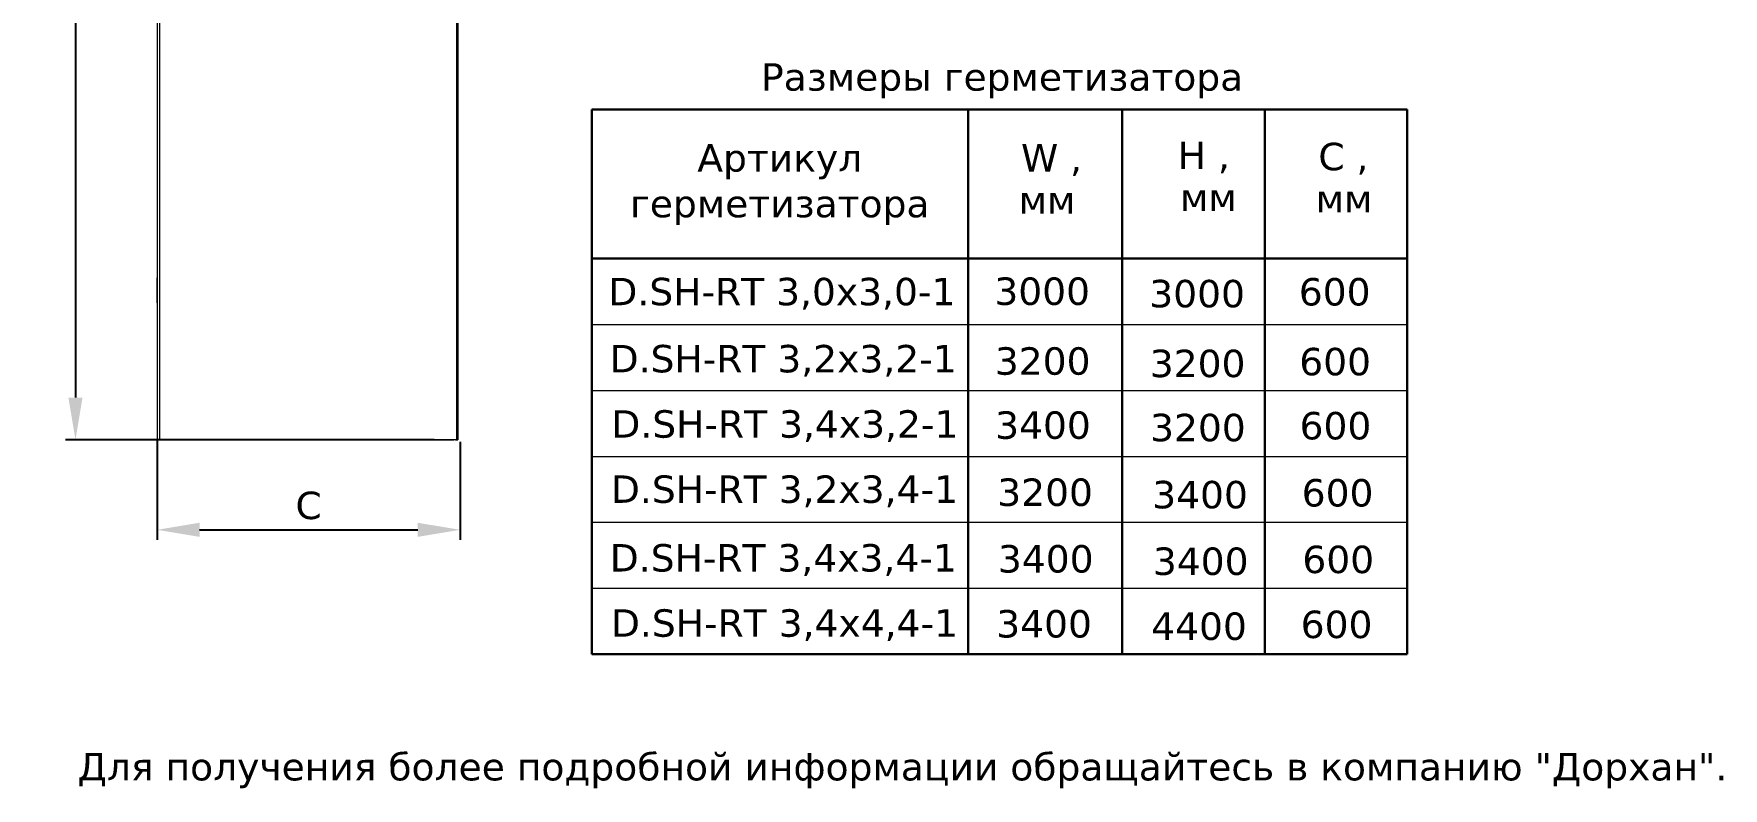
# Model space of a CAD drawing. Header units: millimetres. Extents: x 28932 to 35892, y -771 to 3945.
# Drawn here: x 32503 to 35892, y 115 to 1629 of the extents above; entities that cross this region are included whole.
import ezdxf

# ---------------------------------------------------------------- set-up
doc = ezdxf.new("R2010")
doc.units = ezdxf.units.MM
doc.linetypes.add('K5LT_BASIC', pattern=[0])
doc.layers.add('Системный слой', color=7, linetype='Continuous')
doc.styles.get("Standard").update_dxf_attribs({"font": 'verdana.TTF'})
doc.dimstyles.new('ISO-25', dxfattribs={"dimtxt": 80, "dimasz": 85, "dimexe": 20, "dimexo": 0, "dimgap": 20, "dimtad": 1, "dimtxsty": 'Standard', "dimcen": 2.5, "dimadec": 0, "dimazin": 0, "dimtfac": 1, "dimtmove": 0, "dimatfit": 3, "dimfxl": 1, "dimarcsym": 0})

# ---------------------------------------------------------------- blocks, each defined once
blk = doc.blocks.new('*D46')
at = {"color": 0, "lineweight": -2}
for p, q in [((32757.1, 3812.6), (32566.2, 3812.6)), ((32586.2, 3727.6), (32586.2, 899.1)), ((33306.1, 814.1), (32566.2, 814.1))]:
    blk.add_line(p, q, dxfattribs=at)
at = {"color": 0}
for points in [[(32600.3, 3727.6), (32572, 3727.6), (32586.2, 3812.6)], [(32572, 899.1), (32600.3, 899.1), (32586.2, 814.1)]]:
    blk.add_solid(points, dxfattribs=at)
at = {"layer": 'Defpoints', "color": 0}
for p in [(32757.1, 3812.6), (32586.2, 814.1), (33306.1, 814.1)]:
    blk.add_point(p, dxfattribs=at)
at = {"color": 0, "ltscale": 100, "insert": (32538.7, 2313.3), "char_height": 55, "attachment_point": 5, "rotation": 90}
blk.add_mtext('H', dxfattribs=at)
blk = doc.blocks.new('*D49')
at = {"color": 0, "lineweight": -2}
for p, q in [((32750.1, 814.1), (32750.1, 613.7)), ((33357.9, 810.3), (33357.9, 613.7)), ((32835.1, 633.7), (33272.9, 633.7))]:
    blk.add_line(p, q, dxfattribs=at)
at = {"color": 0}
for points in [[(32835.1, 647.8), (32835.1, 619.5), (32750.1, 633.7)], [(33272.9, 647.8), (33272.9, 619.5), (33357.9, 633.7)]]:
    blk.add_solid(points, dxfattribs=at)
at = {"layer": 'Defpoints', "color": 0}
for p in [(32750.1, 814.1), (33357.9, 810.3), (33357.9, 633.7)]:
    blk.add_point(p, dxfattribs=at)
at = {"color": 0, "insert": (33054, 682.2), "char_height": 55, "attachment_point": 5}
blk.add_mtext('C', dxfattribs=at)

msp = doc.modelspace()

# ---------------------------------------------------------------- linework, layer by layer
at = {"lineweight": 30, "ltscale": 15}
for p, q in [((33621.995, 1477.275), (35258.258, 1477.275)), ((33621.995, 1477.275), (33621.995, 384.136)), ((34377.582, 1477.275), (34377.582, 384.136)), ((34686.334, 1477.275), (34686.334, 384.136)), ((34972.296, 1477.275), (34972.296, 384.136)), ((35258.258, 1477.275), (35258.258, 384.136)), ((33621.995, 1177.936), (35258.258, 1177.936)), ((33621.995, 384.136), (35258.258, 384.136))]:
    msp.add_line(p, q, dxfattribs=at)
at = {"lineweight": 9, "ltscale": 15}
for p, q in [((33621.995, 1045.636), (35258.258, 1045.636)), ((33621.995, 913.336), (35258.258, 913.336)), ((33621.995, 781.036), (35258.258, 781.036)), ((33621.995, 648.736), (35258.258, 648.736)), ((33621.995, 516.436), (35258.258, 516.436))]:
    msp.add_line(p, q, dxfattribs=at)
at = {"layer": 'Системный слой', "color": 5, "linetype": 'K5LT_BASIC', "lineweight": 20, "true_color": 0x0000ff}
for p, q in [((32754.578, 3803.543), (32754.578, 814.073)), ((33350.478, 3803.269), (33350.48, 814.07)), ((32750.078, 3765.073), (32750.08, 814.073)), ((33353.428, 814.07), (33353.428, 3769.07)), ((33353.373, 3565.554), (33353.375, 814.07)), ((33353.427, 3565.568), (33353.428, 814.07)), ((32750.08, 1089.073), (32750.08, 1139.073)), ((32753.58, 814.073), (32750.08, 814.073)), ((32754.77, 814.073), (32753.58, 814.073)), ((32757.08, 814.073), (32754.77, 814.073)), ((33343.08, 814.074), (32755.08, 814.073)), ((33301.08, 814.074), (33301.08, 814.07)), ((33302.08, 814.07), (33301.08, 814.07)), ((33301.08, 814.07), (33302.08, 814.07)), ((33301.08, 814.07), (33301.08, 814.07)), ((33317.78, 814.07), (33302.08, 814.07)), ((33302.08, 814.07), (33317.78, 814.07)), ((33317.78, 814.074), (33317.78, 814.07)), ((33318.08, 814.07), (33317.78, 814.07)), ((33317.78, 814.07), (33318.08, 814.07)), ((33317.78, 814.07), (33317.78, 814.07)), ((33318.08, 814.074), (33318.08, 814.07)), ((33318.38, 814.07), (33318.08, 814.07)), ((33318.08, 814.07), (33318.38, 814.07)), ((33318.08, 814.07), (33318.08, 814.07)), ((33318.38, 814.074), (33318.38, 814.07)), ((33318.38, 814.07), (33343.08, 814.07)), ((33336.48, 814.07), (33318.38, 814.07)), ((33318.38, 814.07), (33318.38, 814.07)), ((33336.48, 814.074), (33336.48, 814.07)), ((33339.98, 814.07), (33336.48, 814.07)), ((33341.48, 814.07), (33339.98, 814.07)), ((33341.48, 814.074), (33341.48, 814.07)), ((33345.48, 814.07), (33341.48, 814.07)), ((33345.48, 814.074), (33343.08, 814.074)), ((33343.08, 814.07), (33345.08, 814.07)), ((33345.08, 814.07), (33345.48, 814.07)), ((33345.08, 814.07), (33345.08, 814.07)), ((33346.98, 814.07), (33345.48, 814.07)), ((33345.58, 814.07), (33345.48, 814.07)), ((33345.48, 814.07), (33345.48, 814.07)), ((33348.58, 814.07), (33345.58, 814.07)), ((33345.58, 814.07), (33345.58, 814.07)), ((33350.48, 814.07), (33346.98, 814.07)), ((33348.68, 814.07), (33348.58, 814.07)), ((33348.58, 814.07), (33348.58, 814.07)), ((33348.68, 814.07), (33352.164, 814.07)), ((33348.68, 814.07), (33348.68, 814.07)), ((33350.934, 814.07), (33350.48, 814.07)), ((33353.356, 814.07), (33350.934, 814.07)), ((33352.164, 814.07), (33353.423, 814.07)), ((33352.164, 814.07), (33352.164, 814.07)), ((33353.375, 814.07), (33353.356, 814.07)), ((33353.428, 814.07), (33353.375, 814.07)), ((33353.423, 814.07), (33353.428, 814.07))]:
    msp.add_line(p, q, dxfattribs=at)

# ---------------------------------------------------------------- texts
at = {"ltscale": 15}
for s, p in [('W ,', (34483.327, 1352.606)), ('H ,', (34797.744, 1357.822)), ('С ,', (35079.83, 1355.214)), ('мм', (34478.6, 1268.255)), ('мм', (34802.298, 1273.471)), ('мм', (35074.478, 1270.863)), ('3000', (34740.694, 1080.158)), ('600', (35040.661, 1083.837)), ('3200', (34741.673, 940.089)), ('600', (35041.64, 943.769)), ('3200', (34742.278, 811.455)), ('600', (35042.245, 815.134)), ('3400', (34746.527, 676.811)), ('600', (35046.495, 680.49)), ('3400', (34747.863, 543.176)), ('600', (35047.83, 546.855)), ('4400', (34744.51, 412.804)), ('600', (35044.477, 416.483))]:
    msp.add_text(s, height=55, dxfattribs=at).set_placement(p)
at = {"ltscale": 15, "char_height": 55, "width": 3210.71304, "attachment_point": 5}
for s, insert in [('Размеры герметизатора', (34445.47, 1534.569)), ('Артикул \\Pгерметизатора', (33999.318, 1326.302)), ('D.SH-RT 3,0x3,0-1', (34003.636, 1107.383)), ('3000', (34525.817, 1111.957)), ('D.SH-RT 3,2x3,2-1', (34006.113, 972.727)), ('3200', (34526.796, 971.888)), ('D.SH-RT 3,4x3,2-1', (34009.551, 841.703)), ('3400', (34527.4, 843.254)), ('D.SH-RT 3,2x3,4-1', (34008.759, 710.893)), ('3200', (34531.65, 708.61)), ('D.SH-RT 3,4x3,4-1', (34006.43, 573.099)), ('3400', (34532.985, 574.975)), ('D.SH-RT 3,4x4,4-1', (34008.759, 442.289)), ('3400', (34529.632, 444.603)), ('\\pxql; Для получения более подробной информации обращайтесь в компанию "Дорхан".', (34171.731, 150.527))]:
    msp.add_mtext(s, dxfattribs=dict(at, insert=insert))

# ---------------------------------------------------------------- dimensions: what is measured, and where the dimension line sits
dim = msp.add_linear_dim(base=(32586.171, 814.074), p1=(32757.078, 3812.573), p2=(33306.08, 814.074), angle=90, text='H', dimstyle='ISO-25', override={"dimtxt": 55})
dim.commit()
dim.dimension.update_dxf_attribs({"geometry": '*D46', "text_midpoint": (32538.671, 2313.323)})
dim = msp.add_linear_dim(base=(33357.928, 633.661), p1=(32750.08, 814.073), p2=(33357.928, 810.348), text='C', dimstyle='ISO-25', override={"dimtxt": 55})
dim.commit()
dim.dimension.update_dxf_attribs({"geometry": '*D49', "text_midpoint": (33054.004, 682.158)})

doc.saveas('drawing.dxf')
